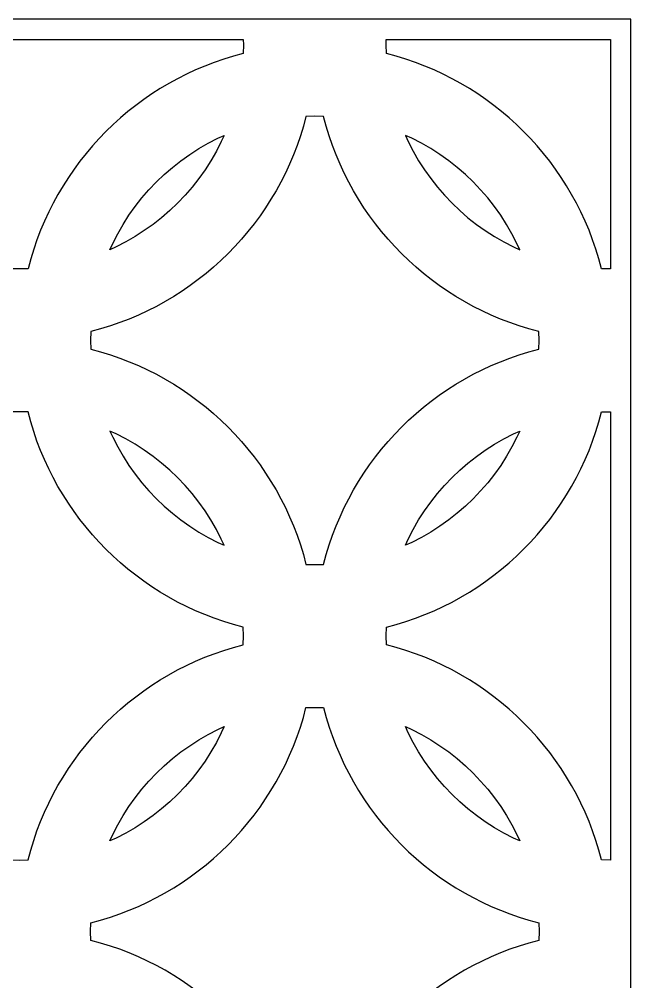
# Model space of a CAD drawing. Header units: centimetres. Extents: x -9.7 to 6.3, y -13.3 to 13.9.
# Drawn here: x -6.03 to -2.33, y 8.03 to 13.86 of the extents above; entities that cross this region are included whole.
import ezdxf

# ---------------------------------------------------------------- set-up
doc = ezdxf.new("R2010")
doc.units = ezdxf.units.CM
doc.header["$MEASUREMENT"] = 0
doc.layers.add('layer 1', color=7, linetype='Continuous')

msp = doc.modelspace()

# ---------------------------------------------------------------- linework, layer by layer
at = {"layer": 'layer 1', "color": 177}
for points, knots in [([(-9.73595, 13.85674), (-9.73595, 13.85674), (-2.33267, 13.85674), (-2.33267, 13.85674), (-2.33267, 13.85674), (-2.33267, 13.85674), (-2.33267, -13.28858), (-2.33267, -13.28858), (-2.33267, -13.28858), (-2.33267, -13.28858), (-9.73595, -13.28858), (-9.73595, -13.28858), (-9.73595, -13.28858), (-9.73595, -13.28858), (-9.73595, 13.85674), (-9.73595, 13.85674)], [0, 0, 0, 0, 0.2, 0.2, 0.2, 0.2, 0.4, 0.4, 0.4, 0.4, 0.6, 0.6, 0.6, 0.6, 1, 1, 1, 1]), ([(-7.39065, 13.73336), (-7.39065, 13.73336), (-7.39144, 13.7025), (-7.39144, 13.7025), (-7.39144, 13.7025), (-7.39144, 13.7025), (-7.39008, 13.64916), (-7.39008, 13.64916), (-7.39008, 13.64916), (-6.75173, 13.48934), (-6.24748, 12.98505), (-6.08764, 12.34674), (-6.08764, 12.34674), (-6.08764, 12.34674), (-6.03431, 12.34538), (-6.03431, 12.34538), (-6.03431, 12.34538), (-6.03431, 12.34538), (-5.98097, 12.34674), (-5.98097, 12.34674), (-5.98097, 12.34674), (-5.82114, 12.98508), (-5.31686, 13.48933), (-4.67854, 13.64916), (-4.67854, 13.64916), (-4.67854, 13.64916), (-4.67718, 13.7025), (-4.67718, 13.7025), (-4.67718, 13.7025), (-4.67718, 13.7025), (-4.67797, 13.73336), (-4.67797, 13.73336), (-4.67797, 13.73336), (-4.67797, 13.73336), (-7.39065, 13.73336), (-7.39065, 13.73336)], [0, 0, 0, 0, 0.1, 0.1, 0.1, 0.1, 0.2, 0.2, 0.2, 0.2, 0.3, 0.3, 0.3, 0.3, 0.4, 0.4, 0.4, 0.4, 0.5, 0.5, 0.5, 0.5, 0.6, 0.6, 0.6, 0.6, 0.7, 0.7, 0.7, 0.7, 0.8, 0.8, 0.8, 0.8, 1, 1, 1, 1]), ([(-3.8124, 13.73336), (-3.8124, 13.73336), (-3.81319, 13.7025), (-3.81319, 13.7025), (-3.81319, 13.7025), (-3.81319, 13.7025), (-3.81183, 13.64916), (-3.81183, 13.64916), (-3.81183, 13.64916), (-3.17351, 13.48933), (-2.66922, 12.98508), (-2.5094, 12.34674), (-2.5094, 12.34674), (-2.5094, 12.34674), (-2.45606, 12.34538), (-2.45606, 12.34538), (-2.45606, 12.34538), (-2.45606, 12.34538), (-2.45606, 13.73336), (-2.45606, 13.73336), (-2.45606, 13.73336), (-2.45606, 13.73336), (-3.8124, 13.73336), (-3.8124, 13.73336)], [0, 0, 0, 0, 0.1428571, 0.1428571, 0.1428571, 0.1428571, 0.2857143, 0.2857143, 0.2857143, 0.2857143, 0.4285714, 0.4285714, 0.4285714, 0.4285714, 0.5714286, 0.5714286, 0.5714286, 0.5714286, 0.7142857, 0.7142857, 0.7142857, 0.7142857, 1, 1, 1, 1]), ([(-2.88942, 11.86004), (-3.52776, 11.70022), (-4.03201, 11.19593), (-4.19185, 10.55761), (-4.19185, 10.55761), (-4.19185, 10.55761), (-4.24519, 10.55625), (-4.24519, 10.55625), (-4.24519, 10.55625), (-4.24519, 10.55625), (-4.29852, 10.55761), (-4.29852, 10.55761), (-4.29852, 10.55761), (-4.45834, 11.19596), (-4.96263, 11.70021), (-5.60096, 11.86004), (-5.60096, 11.86004), (-5.60096, 11.86004), (-5.60231, 11.91338), (-5.60231, 11.91338), (-5.60231, 11.91338), (-5.60231, 11.91338), (-5.60096, 11.96671), (-5.60096, 11.96671), (-5.60096, 11.96671), (-4.96263, 12.12655), (-4.45835, 12.6308), (-4.29852, 13.26915), (-4.29852, 13.26915), (-4.29852, 13.26915), (-4.24519, 13.27051), (-4.24519, 13.27051), (-4.24519, 13.27051), (-4.24519, 13.27051), (-4.19185, 13.26915), (-4.19185, 13.26915), (-4.19185, 13.26915), (-4.03202, 12.6308), (-3.52774, 12.12655), (-2.88942, 11.96672), (-2.88942, 11.96672), (-2.88942, 11.96672), (-2.88806, 11.91338), (-2.88806, 11.91338), (-2.88806, 11.91338), (-2.88806, 11.91338), (-2.88942, 11.86004), (-2.88942, 11.86004)], [0, 0, 0, 0, 0.0769231, 0.0769231, 0.0769231, 0.0769231, 0.1538462, 0.1538462, 0.1538462, 0.1538462, 0.2307692, 0.2307692, 0.2307692, 0.2307692, 0.3076923, 0.3076923, 0.3076923, 0.3076923, 0.3846154, 0.3846154, 0.3846154, 0.3846154, 0.4615385, 0.4615385, 0.4615385, 0.4615385, 0.5384615, 0.5384615, 0.5384615, 0.5384615, 0.6153846, 0.6153846, 0.6153846, 0.6153846, 0.6923077, 0.6923077, 0.6923077, 0.6923077, 0.7692308, 0.7692308, 0.7692308, 0.7692308, 0.8461538, 0.8461538, 0.8461538, 0.8461538, 1, 1, 1, 1]), ([(-5.48562, 12.46207), (-5.48562, 12.46207), (-5.4477, 12.47926), (-5.4477, 12.47926), (-5.4477, 12.47926), (-5.4477, 12.47926), (-5.38923, 12.50928), (-5.38923, 12.50928), (-5.38923, 12.50928), (-5.38923, 12.50928), (-5.33237, 12.54204), (-5.33237, 12.54204), (-5.33237, 12.54204), (-5.33237, 12.54204), (-5.27722, 12.57745), (-5.27722, 12.57745), (-5.27722, 12.57745), (-5.27722, 12.57745), (-5.22388, 12.61543), (-5.22388, 12.61543), (-5.22388, 12.61543), (-5.22388, 12.61543), (-5.17244, 12.65588), (-5.17244, 12.65588), (-5.17244, 12.65588), (-5.17244, 12.65588), (-5.12301, 12.69873), (-5.12301, 12.69873), (-5.12301, 12.69873), (-5.12301, 12.69873), (-5.07567, 12.74387), (-5.07567, 12.74387), (-5.07567, 12.74387), (-5.07567, 12.74387), (-5.03053, 12.79121), (-5.03053, 12.79121), (-5.03053, 12.79121), (-5.03053, 12.79121), (-4.98768, 12.84064), (-4.98768, 12.84064), (-4.98768, 12.84064), (-4.98768, 12.84064), (-4.94722, 12.89208), (-4.94722, 12.89208), (-4.94722, 12.89208), (-4.94722, 12.89208), (-4.90925, 12.94542), (-4.90925, 12.94542), (-4.90925, 12.94542), (-4.90925, 12.94542), (-4.87384, 13.00057), (-4.87384, 13.00057), (-4.87384, 13.00057), (-4.87384, 13.00057), (-4.84108, 13.05742), (-4.84108, 13.05742), (-4.84108, 13.05742), (-4.84108, 13.05742), (-4.81106, 13.1159), (-4.81106, 13.1159), (-4.81106, 13.1159), (-4.81106, 13.1159), (-4.79387, 13.15382), (-4.79387, 13.15382), (-4.79387, 13.15382), (-4.79387, 13.15382), (-4.83178, 13.13663), (-4.83178, 13.13663), (-4.83178, 13.13663), (-4.83178, 13.13663), (-4.89026, 13.10661), (-4.89026, 13.10661), (-4.89026, 13.10661), (-4.89026, 13.10661), (-4.94712, 13.07385), (-4.94712, 13.07385), (-4.94712, 13.07385), (-4.94712, 13.07385), (-5.00227, 13.03844), (-5.00227, 13.03844), (-5.00227, 13.03844), (-5.00227, 13.03844), (-5.05561, 13.00046), (-5.05561, 13.00046), (-5.05561, 13.00046), (-5.05561, 13.00046), (-5.10705, 12.96), (-5.10705, 12.96), (-5.10705, 12.96), (-5.10705, 12.96), (-5.15649, 12.91715), (-5.15649, 12.91715), (-5.15649, 12.91715), (-5.15649, 12.91715), (-5.20382, 12.87202), (-5.20382, 12.87202), (-5.20382, 12.87202), (-5.20382, 12.87202), (-5.24896, 12.82468), (-5.24896, 12.82468), (-5.24896, 12.82468), (-5.24896, 12.82468), (-5.29181, 12.77524), (-5.29181, 12.77524), (-5.29181, 12.77524), (-5.29181, 12.77524), (-5.33227, 12.7238), (-5.33227, 12.7238), (-5.33227, 12.7238), (-5.33227, 12.7238), (-5.37024, 12.67046), (-5.37024, 12.67046), (-5.37024, 12.67046), (-5.37024, 12.67046), (-5.40565, 12.61531), (-5.40565, 12.61531), (-5.40565, 12.61531), (-5.40565, 12.61531), (-5.43841, 12.55845), (-5.43841, 12.55845), (-5.43841, 12.55845), (-5.43841, 12.55845), (-5.46843, 12.49998), (-5.46843, 12.49998), (-5.46843, 12.49998), (-5.46843, 12.49998), (-5.48562, 12.46207), (-5.48562, 12.46207)], [0, 0, 0, 0, 0.030303, 0.030303, 0.030303, 0.030303, 0.0606061, 0.0606061, 0.0606061, 0.0606061, 0.0909091, 0.0909091, 0.0909091, 0.0909091, 0.1212121, 0.1212121, 0.1212121, 0.1212121, 0.1515152, 0.1515152, 0.1515152, 0.1515152, 0.1818182, 0.1818182, 0.1818182, 0.1818182, 0.2121212, 0.2121212, 0.2121212, 0.2121212, 0.2424242, 0.2424242, 0.2424242, 0.2424242, 0.2727273, 0.2727273, 0.2727273, 0.2727273, 0.3030303, 0.3030303, 0.3030303, 0.3030303, 0.3333333, 0.3333333, 0.3333333, 0.3333333, 0.3636364, 0.3636364, 0.3636364, 0.3636364, 0.3939394, 0.3939394, 0.3939394, 0.3939394, 0.4242424, 0.4242424, 0.4242424, 0.4242424, 0.4545455, 0.4545455, 0.4545455, 0.4545455, 0.4848485, 0.4848485, 0.4848485, 0.4848485, 0.5151515, 0.5151515, 0.5151515, 0.5151515, 0.5454545, 0.5454545, 0.5454545, 0.5454545, 0.5757576, 0.5757576, 0.5757576, 0.5757576, 0.6060606, 0.6060606, 0.6060606, 0.6060606, 0.6363636, 0.6363636, 0.6363636, 0.6363636, 0.6666667, 0.6666667, 0.6666667, 0.6666667, 0.6969697, 0.6969697, 0.6969697, 0.6969697, 0.7272727, 0.7272727, 0.7272727, 0.7272727, 0.7575758, 0.7575758, 0.7575758, 0.7575758, 0.7878788, 0.7878788, 0.7878788, 0.7878788, 0.8181818, 0.8181818, 0.8181818, 0.8181818, 0.8484848, 0.8484848, 0.8484848, 0.8484848, 0.8787879, 0.8787879, 0.8787879, 0.8787879, 0.9090909, 0.9090909, 0.9090909, 0.9090909, 0.9393939, 0.9393939, 0.9393939, 0.9393939, 1, 1, 1, 1]), ([(-3.00475, 12.46207), (-3.00475, 12.46207), (-3.04267, 12.47926), (-3.04267, 12.47926), (-3.04267, 12.47926), (-3.04267, 12.47926), (-3.10115, 12.50928), (-3.10115, 12.50928), (-3.10115, 12.50928), (-3.10115, 12.50928), (-3.15801, 12.54204), (-3.15801, 12.54204), (-3.15801, 12.54204), (-3.15801, 12.54204), (-3.21315, 12.57745), (-3.21315, 12.57745), (-3.21315, 12.57745), (-3.21315, 12.57745), (-3.26649, 12.61543), (-3.26649, 12.61543), (-3.26649, 12.61543), (-3.26649, 12.61543), (-3.31793, 12.65588), (-3.31793, 12.65588), (-3.31793, 12.65588), (-3.31793, 12.65588), (-3.36736, 12.69873), (-3.36736, 12.69873), (-3.36736, 12.69873), (-3.36736, 12.69873), (-3.4147, 12.74387), (-3.4147, 12.74387), (-3.4147, 12.74387), (-3.4147, 12.74387), (-3.45984, 12.79121), (-3.45984, 12.79121), (-3.45984, 12.79121), (-3.45984, 12.79121), (-3.50269, 12.84064), (-3.50269, 12.84064), (-3.50269, 12.84064), (-3.50269, 12.84064), (-3.54315, 12.89208), (-3.54315, 12.89208), (-3.54315, 12.89208), (-3.54315, 12.89208), (-3.58113, 12.94542), (-3.58113, 12.94542), (-3.58113, 12.94542), (-3.58113, 12.94542), (-3.61654, 13.00057), (-3.61654, 13.00057), (-3.61654, 13.00057), (-3.61654, 13.00057), (-3.64929, 13.05742), (-3.64929, 13.05742), (-3.64929, 13.05742), (-3.64929, 13.05742), (-3.67931, 13.1159), (-3.67931, 13.1159), (-3.67931, 13.1159), (-3.67931, 13.1159), (-3.6965, 13.15382), (-3.6965, 13.15382), (-3.6965, 13.15382), (-3.6965, 13.15382), (-3.65858, 13.13663), (-3.65858, 13.13663), (-3.65858, 13.13663), (-3.65858, 13.13663), (-3.6001, 13.10661), (-3.6001, 13.10661), (-3.6001, 13.10661), (-3.6001, 13.10661), (-3.54324, 13.07385), (-3.54324, 13.07385), (-3.54324, 13.07385), (-3.54324, 13.07385), (-3.4881, 13.03844), (-3.4881, 13.03844), (-3.4881, 13.03844), (-3.4881, 13.03844), (-3.43476, 13.00046), (-3.43476, 13.00046), (-3.43476, 13.00046), (-3.43476, 13.00046), (-3.38332, 12.96), (-3.38332, 12.96), (-3.38332, 12.96), (-3.38332, 12.96), (-3.33388, 12.91715), (-3.33388, 12.91715), (-3.33388, 12.91715), (-3.33388, 12.91715), (-3.28655, 12.87202), (-3.28655, 12.87202), (-3.28655, 12.87202), (-3.28655, 12.87202), (-3.2414, 12.82468), (-3.2414, 12.82468), (-3.2414, 12.82468), (-3.2414, 12.82468), (-3.19856, 12.77524), (-3.19856, 12.77524), (-3.19856, 12.77524), (-3.19856, 12.77524), (-3.1581, 12.7238), (-3.1581, 12.7238), (-3.1581, 12.7238), (-3.1581, 12.7238), (-3.12012, 12.67046), (-3.12012, 12.67046), (-3.12012, 12.67046), (-3.12012, 12.67046), (-3.08471, 12.61531), (-3.08471, 12.61531), (-3.08471, 12.61531), (-3.08471, 12.61531), (-3.05196, 12.55846), (-3.05196, 12.55846), (-3.05196, 12.55846), (-3.05196, 12.55846), (-3.02194, 12.49998), (-3.02194, 12.49998), (-3.02194, 12.49998), (-3.02194, 12.49998), (-3.00475, 12.46207), (-3.00475, 12.46207)], [0, 0, 0, 0, 0.030303, 0.030303, 0.030303, 0.030303, 0.0606061, 0.0606061, 0.0606061, 0.0606061, 0.0909091, 0.0909091, 0.0909091, 0.0909091, 0.1212121, 0.1212121, 0.1212121, 0.1212121, 0.1515152, 0.1515152, 0.1515152, 0.1515152, 0.1818182, 0.1818182, 0.1818182, 0.1818182, 0.2121212, 0.2121212, 0.2121212, 0.2121212, 0.2424242, 0.2424242, 0.2424242, 0.2424242, 0.2727273, 0.2727273, 0.2727273, 0.2727273, 0.3030303, 0.3030303, 0.3030303, 0.3030303, 0.3333333, 0.3333333, 0.3333333, 0.3333333, 0.3636364, 0.3636364, 0.3636364, 0.3636364, 0.3939394, 0.3939394, 0.3939394, 0.3939394, 0.4242424, 0.4242424, 0.4242424, 0.4242424, 0.4545455, 0.4545455, 0.4545455, 0.4545455, 0.4848485, 0.4848485, 0.4848485, 0.4848485, 0.5151515, 0.5151515, 0.5151515, 0.5151515, 0.5454545, 0.5454545, 0.5454545, 0.5454545, 0.5757576, 0.5757576, 0.5757576, 0.5757576, 0.6060606, 0.6060606, 0.6060606, 0.6060606, 0.6363636, 0.6363636, 0.6363636, 0.6363636, 0.6666667, 0.6666667, 0.6666667, 0.6666667, 0.6969697, 0.6969697, 0.6969697, 0.6969697, 0.7272727, 0.7272727, 0.7272727, 0.7272727, 0.7575758, 0.7575758, 0.7575758, 0.7575758, 0.7878788, 0.7878788, 0.7878788, 0.7878788, 0.8181818, 0.8181818, 0.8181818, 0.8181818, 0.8484848, 0.8484848, 0.8484848, 0.8484848, 0.8787879, 0.8787879, 0.8787879, 0.8787879, 0.9090909, 0.9090909, 0.9090909, 0.9090909, 0.9393939, 0.9393939, 0.9393939, 0.9393939, 1, 1, 1, 1]), ([(-4.67854, 10.07091), (-5.31688, 9.91109), (-5.82113, 9.40681), (-5.98097, 8.76849), (-5.98097, 8.76849), (-5.98097, 8.76849), (-6.03431, 8.76713), (-6.03431, 8.76713), (-6.03431, 8.76713), (-6.03431, 8.76713), (-6.08764, 8.76849), (-6.08764, 8.76849), (-6.08764, 8.76849), (-6.24747, 9.40683), (-6.75176, 9.91108), (-7.39008, 10.07092), (-7.39008, 10.07092), (-7.39008, 10.07092), (-7.39144, 10.12426), (-7.39144, 10.12426), (-7.39144, 10.12426), (-7.39144, 10.12426), (-7.39008, 10.17759), (-7.39008, 10.17759), (-7.39008, 10.17759), (-6.75173, 10.33741), (-6.24748, 10.8417), (-6.08764, 11.48003), (-6.08764, 11.48003), (-6.08764, 11.48003), (-6.03431, 11.48138), (-6.03431, 11.48138), (-6.03431, 11.48138), (-6.03431, 11.48138), (-5.98097, 11.48003), (-5.98097, 11.48003), (-5.98097, 11.48003), (-5.82115, 10.84168), (-5.31686, 10.33742), (-4.67854, 10.17759), (-4.67854, 10.17759), (-4.67854, 10.17759), (-4.67718, 10.12426), (-4.67718, 10.12426), (-4.67718, 10.12426), (-4.67718, 10.12426), (-4.67854, 10.07091), (-4.67854, 10.07091)], [0, 0, 0, 0, 0.0769231, 0.0769231, 0.0769231, 0.0769231, 0.1538462, 0.1538462, 0.1538462, 0.1538462, 0.2307692, 0.2307692, 0.2307692, 0.2307692, 0.3076923, 0.3076923, 0.3076923, 0.3076923, 0.3846154, 0.3846154, 0.3846154, 0.3846154, 0.4615385, 0.4615385, 0.4615385, 0.4615385, 0.5384615, 0.5384615, 0.5384615, 0.5384615, 0.6153846, 0.6153846, 0.6153846, 0.6153846, 0.6923077, 0.6923077, 0.6923077, 0.6923077, 0.7692308, 0.7692308, 0.7692308, 0.7692308, 0.8461538, 0.8461538, 0.8461538, 0.8461538, 1, 1, 1, 1]), ([(-2.45606, 11.48138), (-2.45606, 11.48138), (-2.5094, 11.48003), (-2.5094, 11.48003), (-2.5094, 11.48003), (-2.66922, 10.84168), (-3.17351, 10.33742), (-3.81183, 10.17759), (-3.81183, 10.17759), (-3.81183, 10.17759), (-3.81319, 10.12426), (-3.81319, 10.12426), (-3.81319, 10.12426), (-3.81319, 10.12426), (-3.81183, 10.07092), (-3.81183, 10.07092), (-3.81183, 10.07092), (-3.17349, 9.91109), (-2.66923, 9.40681), (-2.5094, 8.76849), (-2.5094, 8.76849), (-2.5094, 8.76849), (-2.45606, 8.76713), (-2.45606, 8.76713), (-2.45606, 8.76713), (-2.45606, 8.76713), (-2.45606, 11.48138), (-2.45606, 11.48138)], [0, 0, 0, 0, 0.125, 0.125, 0.125, 0.125, 0.25, 0.25, 0.25, 0.25, 0.375, 0.375, 0.375, 0.375, 0.5, 0.5, 0.5, 0.5, 0.625, 0.625, 0.625, 0.625, 0.75, 0.75, 0.75, 0.75, 1, 1, 1, 1]), ([(-5.48563, 11.3647), (-5.48563, 11.3647), (-5.4477, 11.3475), (-5.4477, 11.3475), (-5.4477, 11.3475), (-5.4477, 11.3475), (-5.38923, 11.31748), (-5.38923, 11.31748), (-5.38923, 11.31748), (-5.38923, 11.31748), (-5.33237, 11.28473), (-5.33237, 11.28473), (-5.33237, 11.28473), (-5.33237, 11.28473), (-5.27722, 11.24932), (-5.27722, 11.24932), (-5.27722, 11.24932), (-5.27722, 11.24932), (-5.22388, 11.21134), (-5.22388, 11.21134), (-5.22388, 11.21134), (-5.22388, 11.21134), (-5.17244, 11.17088), (-5.17244, 11.17088), (-5.17244, 11.17088), (-5.17244, 11.17088), (-5.12301, 11.12803), (-5.12301, 11.12803), (-5.12301, 11.12803), (-5.12301, 11.12803), (-5.07567, 11.08289), (-5.07567, 11.08289), (-5.07567, 11.08289), (-5.07567, 11.08289), (-5.03053, 11.03556), (-5.03053, 11.03556), (-5.03053, 11.03556), (-5.03053, 11.03556), (-4.98768, 10.98612), (-4.98768, 10.98612), (-4.98768, 10.98612), (-4.98768, 10.98612), (-4.94722, 10.93468), (-4.94722, 10.93468), (-4.94722, 10.93468), (-4.94722, 10.93468), (-4.90925, 10.88134), (-4.90925, 10.88134), (-4.90925, 10.88134), (-4.90925, 10.88134), (-4.87384, 10.82619), (-4.87384, 10.82619), (-4.87384, 10.82619), (-4.87384, 10.82619), (-4.84108, 10.76934), (-4.84108, 10.76934), (-4.84108, 10.76934), (-4.84108, 10.76934), (-4.81106, 10.71086), (-4.81106, 10.71086), (-4.81106, 10.71086), (-4.81106, 10.71086), (-4.79387, 10.67294), (-4.79387, 10.67294), (-4.79387, 10.67294), (-4.79387, 10.67294), (-4.83179, 10.69013), (-4.83179, 10.69013), (-4.83179, 10.69013), (-4.83179, 10.69013), (-4.89026, 10.72015), (-4.89026, 10.72015), (-4.89026, 10.72015), (-4.89026, 10.72015), (-4.94712, 10.7529), (-4.94712, 10.7529), (-4.94712, 10.7529), (-4.94712, 10.7529), (-5.00227, 10.78832), (-5.00227, 10.78832), (-5.00227, 10.78832), (-5.00227, 10.78832), (-5.05561, 10.82629), (-5.05561, 10.82629), (-5.05561, 10.82629), (-5.05561, 10.82629), (-5.10705, 10.86675), (-5.10705, 10.86675), (-5.10705, 10.86675), (-5.10705, 10.86675), (-5.15648, 10.9096), (-5.15648, 10.9096), (-5.15648, 10.9096), (-5.15648, 10.9096), (-5.20382, 10.95474), (-5.20382, 10.95474), (-5.20382, 10.95474), (-5.20382, 10.95474), (-5.24896, 11.00208), (-5.24896, 11.00208), (-5.24896, 11.00208), (-5.24896, 11.00208), (-5.29181, 11.05151), (-5.29181, 11.05151), (-5.29181, 11.05151), (-5.29181, 11.05151), (-5.33227, 11.10295), (-5.33227, 11.10295), (-5.33227, 11.10295), (-5.33227, 11.10295), (-5.37024, 11.15629), (-5.37024, 11.15629), (-5.37024, 11.15629), (-5.37024, 11.15629), (-5.40566, 11.21144), (-5.40566, 11.21144), (-5.40566, 11.21144), (-5.40566, 11.21144), (-5.43841, 11.2683), (-5.43841, 11.2683), (-5.43841, 11.2683), (-5.43841, 11.2683), (-5.46843, 11.32677), (-5.46843, 11.32677), (-5.46843, 11.32677), (-5.46843, 11.32677), (-5.48563, 11.3647), (-5.48563, 11.3647)], [0, 0, 0, 0, 0.030303, 0.030303, 0.030303, 0.030303, 0.0606061, 0.0606061, 0.0606061, 0.0606061, 0.0909091, 0.0909091, 0.0909091, 0.0909091, 0.1212121, 0.1212121, 0.1212121, 0.1212121, 0.1515152, 0.1515152, 0.1515152, 0.1515152, 0.1818182, 0.1818182, 0.1818182, 0.1818182, 0.2121212, 0.2121212, 0.2121212, 0.2121212, 0.2424242, 0.2424242, 0.2424242, 0.2424242, 0.2727273, 0.2727273, 0.2727273, 0.2727273, 0.3030303, 0.3030303, 0.3030303, 0.3030303, 0.3333333, 0.3333333, 0.3333333, 0.3333333, 0.3636364, 0.3636364, 0.3636364, 0.3636364, 0.3939394, 0.3939394, 0.3939394, 0.3939394, 0.4242424, 0.4242424, 0.4242424, 0.4242424, 0.4545455, 0.4545455, 0.4545455, 0.4545455, 0.4848485, 0.4848485, 0.4848485, 0.4848485, 0.5151515, 0.5151515, 0.5151515, 0.5151515, 0.5454545, 0.5454545, 0.5454545, 0.5454545, 0.5757576, 0.5757576, 0.5757576, 0.5757576, 0.6060606, 0.6060606, 0.6060606, 0.6060606, 0.6363636, 0.6363636, 0.6363636, 0.6363636, 0.6666667, 0.6666667, 0.6666667, 0.6666667, 0.6969697, 0.6969697, 0.6969697, 0.6969697, 0.7272727, 0.7272727, 0.7272727, 0.7272727, 0.7575758, 0.7575758, 0.7575758, 0.7575758, 0.7878788, 0.7878788, 0.7878788, 0.7878788, 0.8181818, 0.8181818, 0.8181818, 0.8181818, 0.8484848, 0.8484848, 0.8484848, 0.8484848, 0.8787879, 0.8787879, 0.8787879, 0.8787879, 0.9090909, 0.9090909, 0.9090909, 0.9090909, 0.9393939, 0.9393939, 0.9393939, 0.9393939, 1, 1, 1, 1]), ([(-3.00474, 11.3647), (-3.00474, 11.3647), (-3.04267, 11.3475), (-3.04267, 11.3475), (-3.04267, 11.3475), (-3.04267, 11.3475), (-3.10115, 11.31748), (-3.10115, 11.31748), (-3.10115, 11.31748), (-3.10115, 11.31748), (-3.15801, 11.28473), (-3.15801, 11.28473), (-3.15801, 11.28473), (-3.15801, 11.28473), (-3.21315, 11.24932), (-3.21315, 11.24932), (-3.21315, 11.24932), (-3.21315, 11.24932), (-3.26649, 11.21134), (-3.26649, 11.21134), (-3.26649, 11.21134), (-3.26649, 11.21134), (-3.31793, 11.17088), (-3.31793, 11.17088), (-3.31793, 11.17088), (-3.31793, 11.17088), (-3.36736, 11.12803), (-3.36736, 11.12803), (-3.36736, 11.12803), (-3.36736, 11.12803), (-3.4147, 11.08289), (-3.4147, 11.08289), (-3.4147, 11.08289), (-3.4147, 11.08289), (-3.45984, 11.03556), (-3.45984, 11.03556), (-3.45984, 11.03556), (-3.45984, 11.03556), (-3.50269, 10.98612), (-3.50269, 10.98612), (-3.50269, 10.98612), (-3.50269, 10.98612), (-3.54315, 10.93468), (-3.54315, 10.93468), (-3.54315, 10.93468), (-3.54315, 10.93468), (-3.58113, 10.88134), (-3.58113, 10.88134), (-3.58113, 10.88134), (-3.58113, 10.88134), (-3.61654, 10.82619), (-3.61654, 10.82619), (-3.61654, 10.82619), (-3.61654, 10.82619), (-3.64929, 10.76934), (-3.64929, 10.76934), (-3.64929, 10.76934), (-3.64929, 10.76934), (-3.67931, 10.71086), (-3.67931, 10.71086), (-3.67931, 10.71086), (-3.67931, 10.71086), (-3.69651, 10.67293), (-3.69651, 10.67293), (-3.69651, 10.67293), (-3.69651, 10.67293), (-3.65857, 10.69013), (-3.65857, 10.69013), (-3.65857, 10.69013), (-3.65857, 10.69013), (-3.6001, 10.72015), (-3.6001, 10.72015), (-3.6001, 10.72015), (-3.6001, 10.72015), (-3.54325, 10.7529), (-3.54325, 10.7529), (-3.54325, 10.7529), (-3.54325, 10.7529), (-3.4881, 10.78832), (-3.4881, 10.78832), (-3.4881, 10.78832), (-3.4881, 10.78832), (-3.43476, 10.82629), (-3.43476, 10.82629), (-3.43476, 10.82629), (-3.43476, 10.82629), (-3.38332, 10.86675), (-3.38332, 10.86675), (-3.38332, 10.86675), (-3.38332, 10.86675), (-3.33389, 10.90959), (-3.33389, 10.90959), (-3.33389, 10.90959), (-3.33389, 10.90959), (-3.28655, 10.95474), (-3.28655, 10.95474), (-3.28655, 10.95474), (-3.28655, 10.95474), (-3.2414, 11.00208), (-3.2414, 11.00208), (-3.2414, 11.00208), (-3.2414, 11.00208), (-3.19856, 11.05152), (-3.19856, 11.05152), (-3.19856, 11.05152), (-3.19856, 11.05152), (-3.1581, 11.10295), (-3.1581, 11.10295), (-3.1581, 11.10295), (-3.1581, 11.10295), (-3.12012, 11.15629), (-3.12012, 11.15629), (-3.12012, 11.15629), (-3.12012, 11.15629), (-3.08471, 11.21144), (-3.08471, 11.21144), (-3.08471, 11.21144), (-3.08471, 11.21144), (-3.05196, 11.26829), (-3.05196, 11.26829), (-3.05196, 11.26829), (-3.05196, 11.26829), (-3.02194, 11.32677), (-3.02194, 11.32677), (-3.02194, 11.32677), (-3.02194, 11.32677), (-3.00474, 11.3647), (-3.00474, 11.3647)], [0, 0, 0, 0, 0.030303, 0.030303, 0.030303, 0.030303, 0.0606061, 0.0606061, 0.0606061, 0.0606061, 0.0909091, 0.0909091, 0.0909091, 0.0909091, 0.1212121, 0.1212121, 0.1212121, 0.1212121, 0.1515152, 0.1515152, 0.1515152, 0.1515152, 0.1818182, 0.1818182, 0.1818182, 0.1818182, 0.2121212, 0.2121212, 0.2121212, 0.2121212, 0.2424242, 0.2424242, 0.2424242, 0.2424242, 0.2727273, 0.2727273, 0.2727273, 0.2727273, 0.3030303, 0.3030303, 0.3030303, 0.3030303, 0.3333333, 0.3333333, 0.3333333, 0.3333333, 0.3636364, 0.3636364, 0.3636364, 0.3636364, 0.3939394, 0.3939394, 0.3939394, 0.3939394, 0.4242424, 0.4242424, 0.4242424, 0.4242424, 0.4545455, 0.4545455, 0.4545455, 0.4545455, 0.4848485, 0.4848485, 0.4848485, 0.4848485, 0.5151515, 0.5151515, 0.5151515, 0.5151515, 0.5454545, 0.5454545, 0.5454545, 0.5454545, 0.5757576, 0.5757576, 0.5757576, 0.5757576, 0.6060606, 0.6060606, 0.6060606, 0.6060606, 0.6363636, 0.6363636, 0.6363636, 0.6363636, 0.6666667, 0.6666667, 0.6666667, 0.6666667, 0.6969697, 0.6969697, 0.6969697, 0.6969697, 0.7272727, 0.7272727, 0.7272727, 0.7272727, 0.7575758, 0.7575758, 0.7575758, 0.7575758, 0.7878788, 0.7878788, 0.7878788, 0.7878788, 0.8181818, 0.8181818, 0.8181818, 0.8181818, 0.8484848, 0.8484848, 0.8484848, 0.8484848, 0.8787879, 0.8787879, 0.8787879, 0.8787879, 0.9090909, 0.9090909, 0.9090909, 0.9090909, 0.9393939, 0.9393939, 0.9393939, 0.9393939, 1, 1, 1, 1]), ([(-4.19185, 6.97936), (-4.03201, 7.61768), (-3.52776, 8.12197), (-2.88942, 8.28179), (-2.88942, 8.28179), (-2.88942, 8.28179), (-2.88806, 8.33513), (-2.88806, 8.33513), (-2.88806, 8.33513), (-2.88806, 8.33513), (-2.88942, 8.38847), (-2.88942, 8.38847), (-2.88942, 8.38847), (-3.52776, 8.54829), (-4.03201, 9.05258), (-4.19185, 9.6909), (-4.19185, 9.6909), (-4.19185, 9.6909), (-4.24519, 9.69226), (-4.24519, 9.69226), (-4.24519, 9.69226), (-4.24519, 9.69226), (-4.29852, 9.6909), (-4.29852, 9.6909), (-4.29852, 9.6909), (-4.45834, 9.05255), (-4.96263, 8.5483), (-5.60096, 8.38847), (-5.60096, 8.38847), (-5.60096, 8.38847), (-5.60231, 8.33513), (-5.60231, 8.33513), (-5.60231, 8.33513), (-5.60231, 8.33513), (-5.60096, 8.2818), (-5.60096, 8.2818), (-5.60096, 8.2818), (-4.96263, 8.12196), (-4.45834, 7.61771), (-4.29852, 6.97936), (-4.29852, 6.97936), (-4.29852, 6.97936), (-4.24519, 6.978), (-4.24519, 6.978), (-4.24519, 6.978), (-4.24519, 6.978), (-4.19185, 6.97936), (-4.19185, 6.97936)], [0, 0, 0, 0, 0.0769231, 0.0769231, 0.0769231, 0.0769231, 0.1538462, 0.1538462, 0.1538462, 0.1538462, 0.2307692, 0.2307692, 0.2307692, 0.2307692, 0.3076923, 0.3076923, 0.3076923, 0.3076923, 0.3846154, 0.3846154, 0.3846154, 0.3846154, 0.4615385, 0.4615385, 0.4615385, 0.4615385, 0.5384615, 0.5384615, 0.5384615, 0.5384615, 0.6153846, 0.6153846, 0.6153846, 0.6153846, 0.6923077, 0.6923077, 0.6923077, 0.6923077, 0.7692308, 0.7692308, 0.7692308, 0.7692308, 0.8461538, 0.8461538, 0.8461538, 0.8461538, 1, 1, 1, 1]), ([(-4.79387, 9.57557), (-4.79387, 9.57557), (-4.83178, 9.55838), (-4.83178, 9.55838), (-4.83178, 9.55838), (-4.83178, 9.55838), (-4.89026, 9.52836), (-4.89026, 9.52836), (-4.89026, 9.52836), (-4.89026, 9.52836), (-4.94712, 9.4956), (-4.94712, 9.4956), (-4.94712, 9.4956), (-4.94712, 9.4956), (-5.00227, 9.46019), (-5.00227, 9.46019), (-5.00227, 9.46019), (-5.00227, 9.46019), (-5.05561, 9.42221), (-5.05561, 9.42221), (-5.05561, 9.42221), (-5.05561, 9.42221), (-5.10705, 9.38175), (-5.10705, 9.38175), (-5.10705, 9.38175), (-5.10705, 9.38175), (-5.15649, 9.3389), (-5.15649, 9.3389), (-5.15649, 9.3389), (-5.15649, 9.3389), (-5.20382, 9.29377), (-5.20382, 9.29377), (-5.20382, 9.29377), (-5.20382, 9.29377), (-5.24896, 9.24643), (-5.24896, 9.24643), (-5.24896, 9.24643), (-5.24896, 9.24643), (-5.29181, 9.197), (-5.29181, 9.197), (-5.29181, 9.197), (-5.29181, 9.197), (-5.33227, 9.14555), (-5.33227, 9.14555), (-5.33227, 9.14555), (-5.33227, 9.14555), (-5.37024, 9.09222), (-5.37024, 9.09222), (-5.37024, 9.09222), (-5.37024, 9.09222), (-5.40565, 9.03707), (-5.40565, 9.03707), (-5.40565, 9.03707), (-5.40565, 9.03707), (-5.43841, 8.98021), (-5.43841, 8.98021), (-5.43841, 8.98021), (-5.43841, 8.98021), (-5.46843, 8.92173), (-5.46843, 8.92173), (-5.46843, 8.92173), (-5.46843, 8.92173), (-5.48562, 8.88382), (-5.48562, 8.88382), (-5.48562, 8.88382), (-5.48562, 8.88382), (-5.4477, 8.90101), (-5.4477, 8.90101), (-5.4477, 8.90101), (-5.4477, 8.90101), (-5.38922, 8.93103), (-5.38922, 8.93103), (-5.38922, 8.93103), (-5.38922, 8.93103), (-5.33237, 8.96378), (-5.33237, 8.96378), (-5.33237, 8.96378), (-5.33237, 8.96378), (-5.27722, 8.99919), (-5.27722, 8.99919), (-5.27722, 8.99919), (-5.27722, 8.99919), (-5.22388, 9.03717), (-5.22388, 9.03717), (-5.22388, 9.03717), (-5.22388, 9.03717), (-5.17245, 9.07763), (-5.17245, 9.07763), (-5.17245, 9.07763), (-5.17245, 9.07763), (-5.12301, 9.12047), (-5.12301, 9.12047), (-5.12301, 9.12047), (-5.12301, 9.12047), (-5.07567, 9.16562), (-5.07567, 9.16562), (-5.07567, 9.16562), (-5.07567, 9.16562), (-5.03052, 9.21296), (-5.03052, 9.21296), (-5.03052, 9.21296), (-5.03052, 9.21296), (-4.98768, 9.2624), (-4.98768, 9.2624), (-4.98768, 9.2624), (-4.98768, 9.2624), (-4.94722, 9.31383), (-4.94722, 9.31383), (-4.94722, 9.31383), (-4.94722, 9.31383), (-4.90925, 9.36717), (-4.90925, 9.36717), (-4.90925, 9.36717), (-4.90925, 9.36717), (-4.87383, 9.42232), (-4.87383, 9.42232), (-4.87383, 9.42232), (-4.87383, 9.42232), (-4.84108, 9.47917), (-4.84108, 9.47917), (-4.84108, 9.47917), (-4.84108, 9.47917), (-4.81106, 9.53765), (-4.81106, 9.53765), (-4.81106, 9.53765), (-4.81106, 9.53765), (-4.79387, 9.57557), (-4.79387, 9.57557)], [0, 0, 0, 0, 0.030303, 0.030303, 0.030303, 0.030303, 0.0606061, 0.0606061, 0.0606061, 0.0606061, 0.0909091, 0.0909091, 0.0909091, 0.0909091, 0.1212121, 0.1212121, 0.1212121, 0.1212121, 0.1515152, 0.1515152, 0.1515152, 0.1515152, 0.1818182, 0.1818182, 0.1818182, 0.1818182, 0.2121212, 0.2121212, 0.2121212, 0.2121212, 0.2424242, 0.2424242, 0.2424242, 0.2424242, 0.2727273, 0.2727273, 0.2727273, 0.2727273, 0.3030303, 0.3030303, 0.3030303, 0.3030303, 0.3333333, 0.3333333, 0.3333333, 0.3333333, 0.3636364, 0.3636364, 0.3636364, 0.3636364, 0.3939394, 0.3939394, 0.3939394, 0.3939394, 0.4242424, 0.4242424, 0.4242424, 0.4242424, 0.4545455, 0.4545455, 0.4545455, 0.4545455, 0.4848485, 0.4848485, 0.4848485, 0.4848485, 0.5151515, 0.5151515, 0.5151515, 0.5151515, 0.5454545, 0.5454545, 0.5454545, 0.5454545, 0.5757576, 0.5757576, 0.5757576, 0.5757576, 0.6060606, 0.6060606, 0.6060606, 0.6060606, 0.6363636, 0.6363636, 0.6363636, 0.6363636, 0.6666667, 0.6666667, 0.6666667, 0.6666667, 0.6969697, 0.6969697, 0.6969697, 0.6969697, 0.7272727, 0.7272727, 0.7272727, 0.7272727, 0.7575758, 0.7575758, 0.7575758, 0.7575758, 0.7878788, 0.7878788, 0.7878788, 0.7878788, 0.8181818, 0.8181818, 0.8181818, 0.8181818, 0.8484848, 0.8484848, 0.8484848, 0.8484848, 0.8787879, 0.8787879, 0.8787879, 0.8787879, 0.9090909, 0.9090909, 0.9090909, 0.9090909, 0.9393939, 0.9393939, 0.9393939, 0.9393939, 1, 1, 1, 1]), ([(-3.6965, 9.57557), (-3.6965, 9.57557), (-3.67931, 9.53765), (-3.67931, 9.53765), (-3.67931, 9.53765), (-3.67931, 9.53765), (-3.64929, 9.47917), (-3.64929, 9.47917), (-3.64929, 9.47917), (-3.64929, 9.47917), (-3.61654, 9.42232), (-3.61654, 9.42232), (-3.61654, 9.42232), (-3.61654, 9.42232), (-3.58113, 9.36717), (-3.58113, 9.36717), (-3.58113, 9.36717), (-3.58113, 9.36717), (-3.54315, 9.31383), (-3.54315, 9.31383), (-3.54315, 9.31383), (-3.54315, 9.31383), (-3.50269, 9.2624), (-3.50269, 9.2624), (-3.50269, 9.2624), (-3.50269, 9.2624), (-3.45985, 9.21296), (-3.45985, 9.21296), (-3.45985, 9.21296), (-3.45985, 9.21296), (-3.4147, 9.16562), (-3.4147, 9.16562), (-3.4147, 9.16562), (-3.4147, 9.16562), (-3.36736, 9.12047), (-3.36736, 9.12047), (-3.36736, 9.12047), (-3.36736, 9.12047), (-3.31793, 9.07763), (-3.31793, 9.07763), (-3.31793, 9.07763), (-3.31793, 9.07763), (-3.26649, 9.03717), (-3.26649, 9.03717), (-3.26649, 9.03717), (-3.26649, 9.03717), (-3.21315, 8.99919), (-3.21315, 8.99919), (-3.21315, 8.99919), (-3.21315, 8.99919), (-3.158, 8.96378), (-3.158, 8.96378), (-3.158, 8.96378), (-3.158, 8.96378), (-3.10115, 8.93103), (-3.10115, 8.93103), (-3.10115, 8.93103), (-3.10115, 8.93103), (-3.04268, 8.90101), (-3.04268, 8.90101), (-3.04268, 8.90101), (-3.04268, 8.90101), (-3.00474, 8.88381), (-3.00474, 8.88381), (-3.00474, 8.88381), (-3.00474, 8.88381), (-3.02194, 8.92173), (-3.02194, 8.92173), (-3.02194, 8.92173), (-3.02194, 8.92173), (-3.05196, 8.98021), (-3.05196, 8.98021), (-3.05196, 8.98021), (-3.05196, 8.98021), (-3.08471, 9.03707), (-3.08471, 9.03707), (-3.08471, 9.03707), (-3.08471, 9.03707), (-3.12012, 9.09222), (-3.12012, 9.09222), (-3.12012, 9.09222), (-3.12012, 9.09222), (-3.1581, 9.14555), (-3.1581, 9.14555), (-3.1581, 9.14555), (-3.1581, 9.14555), (-3.19856, 9.19699), (-3.19856, 9.19699), (-3.19856, 9.19699), (-3.19856, 9.19699), (-3.2414, 9.24643), (-3.2414, 9.24643), (-3.2414, 9.24643), (-3.2414, 9.24643), (-3.28655, 9.29377), (-3.28655, 9.29377), (-3.28655, 9.29377), (-3.28655, 9.29377), (-3.33388, 9.33891), (-3.33388, 9.33891), (-3.33388, 9.33891), (-3.33388, 9.33891), (-3.38332, 9.38175), (-3.38332, 9.38175), (-3.38332, 9.38175), (-3.38332, 9.38175), (-3.43476, 9.42221), (-3.43476, 9.42221), (-3.43476, 9.42221), (-3.43476, 9.42221), (-3.4881, 9.46019), (-3.4881, 9.46019), (-3.4881, 9.46019), (-3.4881, 9.46019), (-3.54324, 9.4956), (-3.54324, 9.4956), (-3.54324, 9.4956), (-3.54324, 9.4956), (-3.6001, 9.52836), (-3.6001, 9.52836), (-3.6001, 9.52836), (-3.6001, 9.52836), (-3.65858, 9.55838), (-3.65858, 9.55838), (-3.65858, 9.55838), (-3.65858, 9.55838), (-3.6965, 9.57557), (-3.6965, 9.57557)], [0, 0, 0, 0, 0.030303, 0.030303, 0.030303, 0.030303, 0.0606061, 0.0606061, 0.0606061, 0.0606061, 0.0909091, 0.0909091, 0.0909091, 0.0909091, 0.1212121, 0.1212121, 0.1212121, 0.1212121, 0.1515152, 0.1515152, 0.1515152, 0.1515152, 0.1818182, 0.1818182, 0.1818182, 0.1818182, 0.2121212, 0.2121212, 0.2121212, 0.2121212, 0.2424242, 0.2424242, 0.2424242, 0.2424242, 0.2727273, 0.2727273, 0.2727273, 0.2727273, 0.3030303, 0.3030303, 0.3030303, 0.3030303, 0.3333333, 0.3333333, 0.3333333, 0.3333333, 0.3636364, 0.3636364, 0.3636364, 0.3636364, 0.3939394, 0.3939394, 0.3939394, 0.3939394, 0.4242424, 0.4242424, 0.4242424, 0.4242424, 0.4545455, 0.4545455, 0.4545455, 0.4545455, 0.4848485, 0.4848485, 0.4848485, 0.4848485, 0.5151515, 0.5151515, 0.5151515, 0.5151515, 0.5454545, 0.5454545, 0.5454545, 0.5454545, 0.5757576, 0.5757576, 0.5757576, 0.5757576, 0.6060606, 0.6060606, 0.6060606, 0.6060606, 0.6363636, 0.6363636, 0.6363636, 0.6363636, 0.6666667, 0.6666667, 0.6666667, 0.6666667, 0.6969697, 0.6969697, 0.6969697, 0.6969697, 0.7272727, 0.7272727, 0.7272727, 0.7272727, 0.7575758, 0.7575758, 0.7575758, 0.7575758, 0.7878788, 0.7878788, 0.7878788, 0.7878788, 0.8181818, 0.8181818, 0.8181818, 0.8181818, 0.8484848, 0.8484848, 0.8484848, 0.8484848, 0.8787879, 0.8787879, 0.8787879, 0.8787879, 0.9090909, 0.9090909, 0.9090909, 0.9090909, 0.9393939, 0.9393939, 0.9393939, 0.9393939, 1, 1, 1, 1])]:
    msp.add_open_spline(points, degree=3, knots=knots, dxfattribs=at)

doc.saveas('drawing.dxf')
